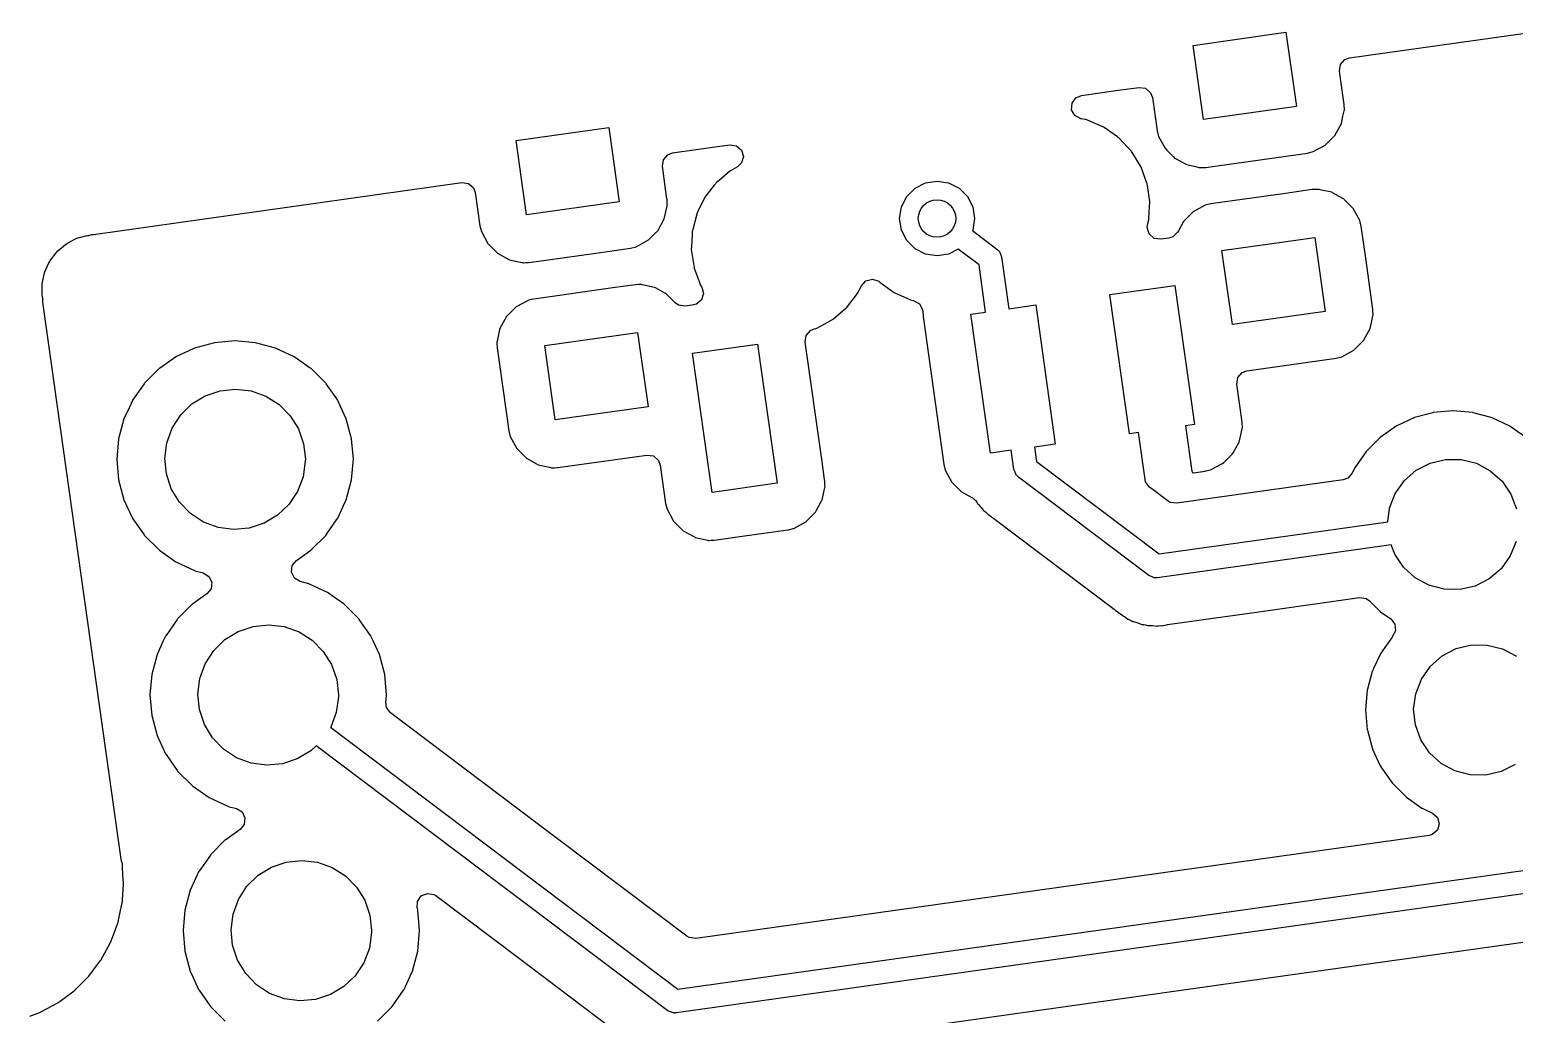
# Model space of a CAD drawing. Extents: x 3.26 to 8.16, y -5.38 to -2.28.
# Drawn here: x 3.824 to 4.448, y -2.939 to -2.525 of the extents above; entities that cross this region are included whole.
import ezdxf

# ---------------------------------------------------------------- set-up
doc = ezdxf.new("R2010")
doc.units = 0
doc.header["$MEASUREMENT"] = 0
doc.layers.add('BLACK', color=7, linetype='CONTINUOUS')

msp = doc.modelspace()

# ---------------------------------------------------------------- linework, layer by layer
at = {"layer": 'BLACK', "linetype": 'CONTINUOUS'}
for p, q in [((4.31263, -2.53191), (4.35162, -2.52643)), ((4.35162, -2.52643), (4.356, -2.55762)), ((4.37835, -2.53712), (4.46226, -2.52533)), ((4.31701, -2.5631), (4.31263, -2.53191)), ((4.37453, -2.53996), (4.37637, -2.53785)), ((4.37637, -2.53785), (4.37835, -2.53712)), ((4.37412, -2.54273), (4.37453, -2.53996)), ((4.37512, -2.54979), (4.37412, -2.54273)), ((4.26569, -2.55296), (4.28113, -2.55079)), ((4.28113, -2.55079), (4.28988, -2.54956)), ((4.28988, -2.54956), (4.29265, -2.54996)), ((4.29265, -2.54996), (4.29476, -2.5518)), ((4.29476, -2.5518), (4.29549, -2.55378)), ((4.37554, -2.55281), (4.37512, -2.54979)), ((4.26154, -2.55896), (4.26172, -2.55617)), ((4.26172, -2.55617), (4.26337, -2.55392)), ((4.26337, -2.55392), (4.26569, -2.55296)), ((4.29549, -2.55378), (4.29745, -2.56776)), ((4.356, -2.55762), (4.31701, -2.5631)), ((4.37609, -2.55671), (4.37554, -2.55281)), ((4.37617, -2.55917), (4.37609, -2.55671)), ((4.2629, -2.56141), (4.26154, -2.55896)), ((4.26536, -2.56272), (4.2629, -2.56141)), ((4.26575, -2.5628), (4.26536, -2.56272)), ((4.26799, -2.56327), (4.26575, -2.5628)), ((4.26822, -2.56337), (4.26799, -2.56327)), ((4.27172, -2.56489), (4.26822, -2.56337)), ((4.26822, -2.56337), (4.26822, -2.56337)), ((4.37492, -2.56477), (4.3756, -2.56171)), ((4.3756, -2.56171), (4.3761, -2.55947)), ((4.3761, -2.55947), (4.37617, -2.55917)), ((4.3761, -2.55947), (4.3761, -2.55947)), ((4.02803, -2.57191), (4.06701, -2.56643)), ((4.06701, -2.56643), (4.0714, -2.59762)), ((4.27503, -2.56632), (4.27172, -2.56489)), ((4.27523, -2.56646), (4.27503, -2.56632)), ((4.28088, -2.57042), (4.27523, -2.56646)), ((4.28131, -2.57071), (4.28088, -2.57042)), ((4.28148, -2.5709), (4.28131, -2.57071)), ((4.28489, -2.5745), (4.28148, -2.5709)), ((4.29745, -2.56776), (4.29806, -2.57015)), ((4.29806, -2.57015), (4.3008, -2.57518)), ((4.37014, -2.5718), (4.37215, -2.56979)), ((4.37215, -2.56979), (4.37492, -2.56477)), ((4.03241, -2.6031), (4.02803, -2.57191)), ((4.09176, -2.57785), (4.09374, -2.57712)), ((4.09374, -2.57712), (4.11367, -2.57432)), ((4.11367, -2.57432), (4.11798, -2.57372)), ((4.11798, -2.57372), (4.12074, -2.57412)), ((4.12074, -2.57412), (4.12285, -2.57596)), ((4.12285, -2.57596), (4.12363, -2.57864)), ((4.28657, -2.57629), (4.28489, -2.5745)), ((4.28671, -2.5765), (4.28657, -2.57629)), ((4.28754, -2.57784), (4.28671, -2.5765)), ((4.28671, -2.5765), (4.28671, -2.5765)), ((4.3008, -2.57518), (4.30156, -2.57595)), ((4.30156, -2.57595), (4.30431, -2.57871)), ((4.36066, -2.57718), (4.36305, -2.57657)), ((4.36305, -2.57657), (4.36809, -2.57383)), ((4.36809, -2.57383), (4.36834, -2.57358)), ((4.36834, -2.57358), (4.37014, -2.5718)), ((4.36834, -2.57358), (4.36834, -2.57358)), ((4.08952, -2.58272), (4.08993, -2.57996)), ((4.09131, -2.59544), (4.08952, -2.58272)), ((4.08993, -2.57996), (4.09176, -2.57785)), ((4.12107, -2.58297), (4.11813, -2.5846)), ((4.12283, -2.58132), (4.12107, -2.58297)), ((4.12363, -2.57864), (4.12283, -2.58132)), ((4.29061, -2.5828), (4.28754, -2.57784)), ((4.2907, -2.58304), (4.29061, -2.5828)), ((4.29317, -2.58976), (4.2907, -2.58304)), ((4.2907, -2.58304), (4.2907, -2.58304)), ((4.30431, -2.57871), (4.30484, -2.57925)), ((4.30484, -2.57925), (4.30515, -2.57942)), ((4.30515, -2.57942), (4.30515, -2.57942)), ((4.30515, -2.57942), (4.30861, -2.58132)), ((4.30861, -2.58132), (4.30986, -2.58202)), ((4.30986, -2.58202), (4.31304, -2.58272)), ((4.31304, -2.58272), (4.31516, -2.5832)), ((4.31516, -2.5832), (4.31516, -2.5832)), ((4.31516, -2.5832), (4.31546, -2.58326)), ((4.31546, -2.58326), (4.31577, -2.58325)), ((4.31577, -2.58325), (4.31665, -2.58323)), ((4.31577, -2.58325), (4.31577, -2.58325)), ((4.31665, -2.58323), (4.31792, -2.58319)), ((4.31792, -2.58319), (4.32169, -2.58266)), ((4.32169, -2.58266), (4.34977, -2.57871)), ((4.34977, -2.57871), (4.36066, -2.57718)), ((3.85035, -2.61133), (4.00528, -2.58955)), ((4.00528, -2.58955), (4.00805, -2.58996)), ((4.11348, -2.58852), (4.11209, -2.58971)), ((4.11772, -2.58488), (4.11348, -2.58852)), ((4.11791, -2.58472), (4.11772, -2.58488)), ((4.11772, -2.58488), (4.11772, -2.58488)), ((4.11813, -2.5846), (4.11791, -2.58472)), ((4.11813, -2.5846), (4.11813, -2.5846)), ((4.20011, -2.5897), (4.20497, -2.58893)), ((4.20497, -2.58893), (4.20984, -2.5897)), ((4.00805, -2.58996), (4.01015, -2.5918)), ((4.01015, -2.5918), (4.01088, -2.59378)), ((4.01088, -2.59378), (4.01285, -2.60776)), ((4.09148, -2.59671), (4.09131, -2.59544)), ((4.10739, -2.59577), (4.10728, -2.59599)), ((4.11133, -2.5907), (4.10739, -2.59577)), ((4.11194, -2.58991), (4.11133, -2.5907)), ((4.11209, -2.58971), (4.11194, -2.58991)), ((4.11194, -2.58991), (4.11194, -2.58991)), ((4.19, -2.59981), (4.19223, -2.59542)), ((4.19223, -2.59542), (4.19572, -2.59193)), ((4.19572, -2.59193), (4.20011, -2.5897)), ((4.20984, -2.5897), (4.21423, -2.59193)), ((4.21423, -2.59193), (4.21771, -2.59542)), ((4.21771, -2.59542), (4.21995, -2.59981)), ((4.29326, -2.59), (4.29317, -2.58976)), ((4.29317, -2.58976), (4.29317, -2.58976)), ((4.2933, -2.59024), (4.29326, -2.59)), ((4.29338, -2.59077), (4.2933, -2.59024)), ((4.2933, -2.59024), (4.2933, -2.59024)), ((4.29441, -2.59758), (4.29338, -2.59077)), ((4.35143, -2.5941), (4.32008, -2.59851)), ((4.36268, -2.59252), (4.35143, -2.5941)), ((4.36282, -2.5925), (4.36268, -2.59252)), ((4.36268, -2.59252), (4.36268, -2.59252)), ((4.36409, -2.59246), (4.36282, -2.5925)), ((4.36497, -2.59243), (4.36409, -2.59246)), ((4.36528, -2.59242), (4.36497, -2.59243)), ((4.36497, -2.59243), (4.36497, -2.59243)), ((4.36558, -2.59249), (4.36528, -2.59242)), ((4.36662, -2.59272), (4.36558, -2.59249)), ((4.36558, -2.59249), (4.36558, -2.59249)), ((4.37088, -2.59367), (4.36662, -2.59272)), ((4.37119, -2.59384), (4.37088, -2.59367)), ((4.37559, -2.59627), (4.37119, -2.59384)), ((4.37119, -2.59384), (4.37119, -2.59384)), ((4.0714, -2.59762), (4.03241, -2.6031)), ((4.09032, -2.60477), (4.09096, -2.60185)), ((4.09096, -2.60185), (4.09149, -2.59947)), ((4.09156, -2.59917), (4.09148, -2.59671)), ((4.09149, -2.59947), (4.09156, -2.59917)), ((4.09149, -2.59947), (4.09149, -2.59947)), ((4.10448, -2.60168), (4.10401, -2.60264)), ((4.10728, -2.59599), (4.10448, -2.60168)), ((4.10728, -2.59599), (4.10728, -2.59599)), ((4.18923, -2.60467), (4.19, -2.59981)), ((4.21995, -2.59981), (4.22072, -2.60467)), ((4.29401, -2.60523), (4.29419, -2.60166)), ((4.29419, -2.60166), (4.29439, -2.59783)), ((4.29439, -2.59783), (4.29441, -2.59758)), ((4.29439, -2.59783), (4.29439, -2.59783)), ((4.3124, -2.6021), (4.3106, -2.60389)), ((4.31265, -2.60185), (4.3124, -2.6021)), ((4.3124, -2.6021), (4.3124, -2.6021)), ((4.31769, -2.59911), (4.31265, -2.60185)), ((4.32008, -2.59851), (4.31769, -2.59911)), ((4.3759, -2.59644), (4.37559, -2.59627)), ((4.37615, -2.59669), (4.3759, -2.59644)), ((4.37678, -2.59732), (4.37615, -2.59669)), ((4.37615, -2.59669), (4.37615, -2.59669)), ((4.37994, -2.6005), (4.37678, -2.59732)), ((4.38268, -2.60554), (4.37994, -2.6005)), ((4.01285, -2.60776), (4.01345, -2.61015)), ((4.08755, -2.60979), (4.09032, -2.60477)), ((4.10394, -2.60289), (4.10215, -2.60979)), ((4.10401, -2.60264), (4.10394, -2.60289)), ((4.10394, -2.60289), (4.10394, -2.60289)), ((4.19, -2.60954), (4.18923, -2.60467)), ((4.22072, -2.60467), (4.21995, -2.60954)), ((4.29332, -2.60849), (4.29348, -2.60726)), ((4.29348, -2.60726), (4.29401, -2.60523)), ((4.30859, -2.6059), (4.30644, -2.60979)), ((4.3106, -2.60389), (4.30859, -2.6059)), ((4.38329, -2.60793), (4.38268, -2.60554)), ((4.38532, -2.62237), (4.38329, -2.60793)), ((3.84015, -2.61468), (3.84318, -2.61311)), ((3.84318, -2.61311), (3.84422, -2.61272)), ((3.84422, -2.61272), (3.84449, -2.61265)), ((3.84449, -2.61265), (3.84723, -2.61195)), ((3.84723, -2.61195), (3.84783, -2.61183)), ((3.84783, -2.61183), (3.84816, -2.61179)), ((3.84816, -2.61179), (3.84851, -2.61179)), ((3.84851, -2.61179), (3.84885, -2.6117)), ((3.84885, -2.6117), (3.84972, -2.61146)), ((3.84885, -2.6117), (3.84885, -2.6117)), ((3.84972, -2.61146), (3.85035, -2.61133)), ((4.01345, -2.61015), (4.01619, -2.61518)), ((4.07845, -2.61657), (4.08348, -2.61383)), ((4.08348, -2.61383), (4.08373, -2.61358)), ((4.08373, -2.61358), (4.08622, -2.61111)), ((4.08373, -2.61358), (4.08373, -2.61358)), ((4.08622, -2.61111), (4.08755, -2.60979)), ((4.10201, -2.61133), (4.10174, -2.61652)), ((4.10208, -2.61006), (4.10201, -2.61133)), ((4.10215, -2.60979), (4.10208, -2.61006)), ((4.19223, -2.61393), (4.19, -2.60954)), ((4.19572, -2.61742), (4.19223, -2.61393)), ((4.21995, -2.60954), (4.21986, -2.60973)), ((4.21986, -2.60973), (4.23017, -2.6175)), ((4.2941, -2.61118), (4.29332, -2.60849)), ((4.2962, -2.61301), (4.2941, -2.61118)), ((4.29897, -2.61342), (4.2962, -2.61301)), ((4.30244, -2.61293), (4.29897, -2.61342)), ((4.30411, -2.61238), (4.30244, -2.61293)), ((4.3061, -2.61041), (4.30411, -2.61238)), ((4.30644, -2.60979), (4.3061, -2.61041)), ((4.32474, -2.61807), (4.36373, -2.61259)), ((4.36373, -2.61259), (4.36811, -2.64378)), ((3.83239, -2.62215), (3.83472, -2.61906)), ((3.83472, -2.61906), (3.83549, -2.61825)), ((3.83549, -2.61825), (3.83862, -2.61561)), ((3.83862, -2.61561), (3.83954, -2.61499)), ((3.83954, -2.61499), (3.84015, -2.61468)), ((4.01619, -2.61518), (4.01758, -2.61657)), ((4.01758, -2.61657), (4.01852, -2.61752)), ((4.01852, -2.61752), (4.02024, -2.61925)), ((4.02024, -2.61925), (4.02055, -2.61942)), ((4.02055, -2.61942), (4.02055, -2.61942)), ((4.02055, -2.61942), (4.02492, -2.62183)), ((4.0365, -2.62274), (4.06151, -2.61922)), ((4.06151, -2.61922), (4.07606, -2.61718)), ((4.07606, -2.61718), (4.07845, -2.61657)), ((4.10174, -2.61652), (4.10167, -2.61772)), ((4.10167, -2.61772), (4.10282, -2.6253)), ((4.20011, -2.61965), (4.19572, -2.61742)), ((4.20497, -2.62042), (4.20011, -2.61965)), ((4.20984, -2.61965), (4.20497, -2.62042)), ((4.21392, -2.61758), (4.20984, -2.61965)), ((4.22262, -2.62413), (4.21392, -2.61758)), ((4.23017, -2.6175), (4.23079, -2.61812)), ((4.23079, -2.61812), (4.23094, -2.61822)), ((4.23094, -2.61822), (4.23098, -2.61832)), ((4.23098, -2.61832), (4.23116, -2.6185)), ((4.23116, -2.6185), (4.23158, -2.61964)), ((4.23158, -2.61964), (4.23208, -2.62074)), ((4.23208, -2.62074), (4.23515, -2.64259)), ((4.32912, -2.64926), (4.32474, -2.61807)), ((3.82968, -2.62808), (3.83002, -2.62702)), ((3.83002, -2.62702), (3.83169, -2.62329)), ((3.83169, -2.62329), (3.83226, -2.62233)), ((3.83226, -2.62233), (3.83239, -2.62215)), ((4.02492, -2.62183), (4.02526, -2.62202)), ((4.02526, -2.62202), (4.0285, -2.62274)), ((4.0285, -2.62274), (4.03055, -2.62319)), ((4.03055, -2.62319), (4.03055, -2.62319)), ((4.03055, -2.62319), (4.03086, -2.62326)), ((4.03086, -2.62326), (4.03117, -2.62325)), ((4.03117, -2.62325), (4.03205, -2.62322)), ((4.03117, -2.62325), (4.03117, -2.62325)), ((4.03205, -2.62322), (4.03332, -2.62318)), ((4.03332, -2.62318), (4.0365, -2.62274)), ((4.10282, -2.6253), (4.10291, -2.62553)), ((4.10291, -2.62553), (4.10291, -2.62554)), ((4.10291, -2.62554), (4.10538, -2.63226)), ((4.2254, -2.64396), (4.22262, -2.62413)), ((4.3882, -2.64287), (4.38532, -2.62237)), ((3.82878, -2.63321), (3.82888, -2.6321)), ((3.82884, -2.63523), (3.82878, -2.63321)), ((3.82888, -2.6321), (3.82968, -2.62808)), ((4.07808, -2.63252), (4.06868, -2.63384)), ((4.07821, -2.6325), (4.07808, -2.63252)), ((4.07808, -2.63252), (4.07808, -2.63252)), ((4.07948, -2.63246), (4.07821, -2.6325)), ((4.08036, -2.63243), (4.07948, -2.63246)), ((4.08067, -2.63242), (4.08036, -2.63243)), ((4.08036, -2.63243), (4.08036, -2.63243)), ((4.08098, -2.63249), (4.08067, -2.63242)), ((4.08169, -2.63265), (4.08098, -2.63249)), ((4.08098, -2.63249), (4.08098, -2.63249)), ((4.08627, -2.63367), (4.08169, -2.63265)), ((4.10538, -2.63226), (4.10538, -2.63226)), ((4.10538, -2.63226), (4.10547, -2.63249)), ((4.10547, -2.63249), (4.10604, -2.63341)), ((4.17187, -2.63567), (4.17322, -2.63293)), ((4.17322, -2.63293), (4.17511, -2.63088)), ((4.17511, -2.63088), (4.17781, -2.63017)), ((4.17781, -2.63017), (4.18047, -2.63103)), ((4.18047, -2.63103), (4.18082, -2.63131)), ((4.18082, -2.63131), (4.18091, -2.6314)), ((4.18091, -2.6314), (4.18403, -2.63367)), ((4.27765, -2.63661), (4.30494, -2.63278)), ((4.30494, -2.63278), (4.31316, -2.69126)), ((3.82886, -2.63593), (3.82884, -2.63523)), ((3.82887, -2.63655), (3.82886, -2.63593)), ((3.82905, -2.63773), (3.82887, -2.63655)), ((3.82915, -2.63808), (3.82905, -2.63773)), ((3.82913, -2.63893), (3.82915, -2.63808)), ((3.82913, -2.63902), (3.82913, -2.63893)), ((3.82918, -2.63978), (3.82913, -2.63902)), ((4.03308, -2.63911), (4.02805, -2.64185)), ((4.03345, -2.63902), (4.03308, -2.63911)), ((4.03441, -2.63877), (4.03345, -2.63902)), ((4.03547, -2.63851), (4.03441, -2.63877)), ((4.06868, -2.63384), (4.03547, -2.63851)), ((4.08658, -2.63384), (4.08627, -2.63367)), ((4.09055, -2.63603), (4.08658, -2.63384)), ((4.08658, -2.63384), (4.08658, -2.63384)), ((4.09129, -2.63643), (4.09055, -2.63603)), ((4.09154, -2.63669), (4.09129, -2.63643)), ((4.09491, -2.64007), (4.09154, -2.63669)), ((4.09154, -2.63669), (4.09154, -2.63669)), ((4.10599, -2.63884), (4.10385, -2.64064)), ((4.10682, -2.63617), (4.10599, -2.63884)), ((4.10604, -2.63341), (4.10608, -2.63348)), ((4.10608, -2.63348), (4.10682, -2.63617)), ((4.16727, -2.64171), (4.17116, -2.6367)), ((4.17116, -2.6367), (4.17173, -2.63597)), ((4.17173, -2.63597), (4.17187, -2.63567)), ((4.18403, -2.63367), (4.18617, -2.63523)), ((4.18617, -2.63523), (4.18699, -2.63582)), ((4.18699, -2.63582), (4.18723, -2.63593)), ((4.18723, -2.63593), (4.18723, -2.63593)), ((4.18723, -2.63593), (4.1925, -2.63827)), ((4.1925, -2.63827), (4.19386, -2.63888)), ((4.19386, -2.63888), (4.19495, -2.63911)), ((4.19495, -2.63911), (4.19509, -2.63914)), ((4.19509, -2.63914), (4.19755, -2.64047)), ((4.28587, -2.69509), (4.27765, -2.63661)), ((3.83899, -2.70959), (3.82918, -2.63978)), ((4.02643, -2.64346), (4.02398, -2.64589)), ((4.0278, -2.6421), (4.02643, -2.64346)), ((4.02805, -2.64185), (4.0278, -2.6421)), ((4.0278, -2.6421), (4.0278, -2.6421)), ((4.09636, -2.64108), (4.09491, -2.64007)), ((4.09912, -2.64149), (4.09636, -2.64108)), ((4.10184, -2.64111), (4.09912, -2.64149)), ((4.10255, -2.64101), (4.10184, -2.64111)), ((4.10385, -2.64064), (4.10255, -2.64101)), ((4.1614, -2.64685), (4.16684, -2.64219)), ((4.16684, -2.64219), (4.16703, -2.64202)), ((4.16703, -2.64202), (4.16727, -2.64171)), ((4.19755, -2.64047), (4.1989, -2.64292)), ((4.1989, -2.64292), (4.19902, -2.64384)), ((4.19902, -2.64384), (4.19908, -2.64574)), ((4.19908, -2.64574), (4.1991, -2.64588)), ((4.21917, -2.64483), (4.2254, -2.64396)), ((4.22739, -2.70331), (4.21917, -2.64483)), ((4.23515, -2.64259), (4.24646, -2.641)), ((4.24646, -2.641), (4.25468, -2.69948)), ((4.36811, -2.64378), (4.32912, -2.64926)), ((4.38759, -2.6484), (4.38821, -2.64563)), ((4.38828, -2.64533), (4.3882, -2.64287)), ((4.38821, -2.64563), (4.38828, -2.64533)), ((4.38821, -2.64563), (4.38821, -2.64563)), ((4.02112, -2.65136), (4.02004, -2.6562)), ((4.02122, -2.65092), (4.02112, -2.65136)), ((4.02398, -2.64589), (4.02122, -2.65092)), ((4.15001, -2.65385), (4.15184, -2.65174)), ((4.15184, -2.65174), (4.15303, -2.65119)), ((4.15303, -2.65119), (4.1545, -2.65073)), ((4.1545, -2.65073), (4.15912, -2.64817)), ((4.15912, -2.64817), (4.16099, -2.64713)), ((4.16099, -2.64713), (4.16121, -2.64701)), ((4.16099, -2.64713), (4.16099, -2.64713)), ((4.16121, -2.64701), (4.1614, -2.64685)), ((4.1614, -2.64685), (4.1614, -2.64685)), ((4.1991, -2.64588), (4.1991, -2.64588)), ((4.1991, -2.64588), (4.2015, -2.66293)), ((4.38426, -2.65595), (4.38703, -2.65093)), ((4.38703, -2.65093), (4.38759, -2.6484)), ((3.9013, -2.65689), (3.89293, -2.65914)), ((3.90994, -2.65614), (3.9013, -2.65689)), ((3.91857, -2.65689), (3.90994, -2.65614)), ((3.92695, -2.65914), (3.91857, -2.65689)), ((4.02004, -2.6562), (4.01997, -2.65652)), ((4.01997, -2.65652), (4.01998, -2.65683)), ((4.01998, -2.65683), (4.01998, -2.65683)), ((4.01998, -2.65683), (4.02, -2.65738)), ((4.02, -2.65738), (4.02005, -2.65898)), ((4.04013, -2.65807), (4.07912, -2.65259)), ((4.04452, -2.68926), (4.04013, -2.65807)), ((4.07912, -2.65259), (4.08351, -2.68378)), ((4.10221, -2.66127), (4.1295, -2.65743)), ((4.1295, -2.65743), (4.13772, -2.71592)), ((4.1496, -2.65662), (4.15001, -2.65385)), ((4.15652, -2.70587), (4.1496, -2.65662)), ((4.38045, -2.65975), (4.38239, -2.65781)), ((4.38239, -2.65781), (4.38426, -2.65595)), ((3.88489, -2.66293), (3.87815, -2.66765)), ((3.88507, -2.6628), (3.88489, -2.66293)), ((3.88489, -2.66293), (3.88489, -2.66293)), ((3.88527, -2.66271), (3.88507, -2.6628)), ((3.89022, -2.6604), (3.88527, -2.66271)), ((3.88527, -2.66271), (3.88527, -2.66271)), ((3.89293, -2.65914), (3.89022, -2.6604)), ((3.93481, -2.6628), (3.92695, -2.65914)), ((3.93853, -2.66541), (3.93481, -2.6628)), ((4.02005, -2.65898), (4.02496, -2.69392)), ((4.11043, -2.71975), (4.10221, -2.66127)), ((4.2015, -2.66293), (4.20783, -2.70798)), ((4.33518, -2.66862), (4.37277, -2.66334)), ((4.37277, -2.66334), (4.37516, -2.66274)), ((4.37516, -2.66274), (4.3802, -2.66)), ((4.3802, -2.66), (4.38045, -2.65975)), ((4.38045, -2.65975), (4.38045, -2.65975)), ((3.87797, -2.66777), (3.87184, -2.6739)), ((3.87815, -2.66765), (3.87797, -2.66777)), ((3.87815, -2.66765), (3.87815, -2.66765)), ((3.94153, -2.66751), (3.93853, -2.66541)), ((3.94191, -2.66777), (3.94153, -2.66751)), ((3.94804, -2.6739), (3.94191, -2.66777)), ((4.33137, -2.67146), (4.33321, -2.66935)), ((4.33321, -2.66935), (4.33518, -2.66862)), ((3.87171, -2.67408), (3.86751, -2.68008)), ((3.87184, -2.6739), (3.87171, -2.67408)), ((3.87171, -2.67408), (3.87171, -2.67408)), ((3.9036, -2.67704), (3.91014, -2.67635)), ((3.91014, -2.67635), (3.91668, -2.67713)), ((3.94816, -2.67408), (3.94804, -2.6739)), ((3.95237, -2.68008), (3.94816, -2.67408)), ((3.94816, -2.67408), (3.94816, -2.67408)), ((4.33096, -2.67423), (4.33137, -2.67146)), ((4.33321, -2.69022), (4.33096, -2.67423)), ((3.86677, -2.6812), (3.86563, -2.68365)), ((3.86686, -2.68101), (3.86677, -2.6812)), ((3.86677, -2.6812), (3.86677, -2.6812)), ((3.86751, -2.68008), (3.86686, -2.68101)), ((3.88706, -2.68721), (3.89176, -2.68261)), ((3.89176, -2.68261), (3.89737, -2.67916)), ((3.89737, -2.67916), (3.9036, -2.67704)), ((3.91668, -2.67713), (3.92288, -2.67933)), ((3.92288, -2.67933), (3.92844, -2.68286)), ((3.92844, -2.68286), (3.93308, -2.68753)), ((3.95301, -2.68101), (3.95237, -2.68008)), ((3.9531, -2.6812), (3.95301, -2.68101)), ((3.95425, -2.68365), (3.9531, -2.6812)), ((3.9531, -2.6812), (3.9531, -2.6812)), ((3.8632, -2.68886), (3.86096, -2.69724)), ((3.86563, -2.68365), (3.8632, -2.68886)), ((3.88349, -2.69274), (3.88706, -2.68721)), ((3.93308, -2.68753), (3.93657, -2.69312)), ((3.95667, -2.68886), (3.95425, -2.68365)), ((3.95892, -2.69724), (3.95667, -2.68886)), ((4.08351, -2.68378), (4.04452, -2.68926)), ((4.40532, -2.68849), (4.39817, -2.69182)), ((4.40551, -2.6884), (4.40532, -2.68849)), ((4.40532, -2.68849), (4.40532, -2.68849)), ((4.40572, -2.68835), (4.40551, -2.6884)), ((4.41333, -2.68631), (4.40572, -2.68835)), ((4.40572, -2.68835), (4.40572, -2.68835)), ((4.41354, -2.68625), (4.41333, -2.68631)), ((4.41333, -2.68631), (4.41333, -2.68631)), ((4.42183, -2.68552), (4.41354, -2.68625)), ((4.43011, -2.68625), (4.42183, -2.68552)), ((4.43032, -2.68631), (4.43011, -2.68625)), ((4.43793, -2.68835), (4.43032, -2.68631)), ((4.43032, -2.68631), (4.43032, -2.68631)), ((4.43814, -2.6884), (4.43793, -2.68835)), ((4.43793, -2.68835), (4.43793, -2.68835)), ((4.43834, -2.68849), (4.43814, -2.6884)), ((4.44548, -2.69182), (4.43834, -2.68849)), ((4.43834, -2.68849), (4.43834, -2.68849)), ((3.88124, -2.69893), (3.88349, -2.69274)), ((3.93657, -2.69312), (3.93873, -2.69933)), ((4.02496, -2.69392), (4.02556, -2.69631)), ((4.28961, -2.69457), (4.28587, -2.69509)), ((4.29238, -2.71428), (4.28961, -2.69457)), ((4.31316, -2.69126), (4.30942, -2.69178)), ((4.30942, -2.69178), (4.3121, -2.71088)), ((4.33214, -2.69806), (4.33324, -2.69311)), ((4.33323, -2.69048), (4.33321, -2.69022)), ((4.3333, -2.6925), (4.33323, -2.69048)), ((4.33324, -2.69311), (4.3333, -2.6925)), ((4.39798, -2.69192), (4.39116, -2.69668)), ((4.39817, -2.69182), (4.39798, -2.69192)), ((4.39817, -2.69182), (4.39817, -2.69182)), ((4.44568, -2.69192), (4.44548, -2.69182)), ((4.44548, -2.69182), (4.44548, -2.69182)), ((4.44585, -2.69204), (4.44568, -2.69192)), ((4.45231, -2.69656), (4.44585, -2.69204)), ((4.44585, -2.69204), (4.44585, -2.69204)), ((3.86096, -2.69724), (3.8602, -2.70587)), ((3.88041, -2.70546), (3.88124, -2.69893)), ((3.93873, -2.69933), (3.93947, -2.70587)), ((3.95967, -2.70587), (3.95892, -2.69724)), ((4.02556, -2.69631), (4.0283, -2.70134)), ((4.0283, -2.70134), (4.03235, -2.70541)), ((4.25468, -2.69948), (4.24591, -2.70071)), ((4.24591, -2.70071), (4.24676, -2.70679)), ((4.32947, -2.70311), (4.33189, -2.69871)), ((4.33189, -2.69871), (4.33214, -2.69806)), ((4.39116, -2.69668), (4.38528, -2.70256)), ((3.8602, -2.70587), (3.86096, -2.71451)), ((3.88106, -2.71201), (3.88041, -2.70546)), ((3.93945, -2.7067), (3.93854, -2.71322)), ((3.93947, -2.70587), (3.93945, -2.7067)), ((3.95892, -2.71451), (3.95967, -2.70587)), ((4.03235, -2.70541), (4.03266, -2.70558)), ((4.03266, -2.70558), (4.03266, -2.70558)), ((4.03266, -2.70558), (4.03637, -2.70763)), ((4.03637, -2.70763), (4.03737, -2.70818)), ((4.03737, -2.70818), (4.04063, -2.7089)), ((4.04556, -2.70933), (4.083, -2.70407)), ((4.083, -2.70407), (4.08576, -2.70447)), ((4.08576, -2.70447), (4.08787, -2.70631)), ((4.08787, -2.70631), (4.0886, -2.70829)), ((4.1577, -2.71428), (4.15652, -2.70587)), ((4.20783, -2.70798), (4.20843, -2.71036)), ((4.23616, -2.70208), (4.22739, -2.70331)), ((4.2373, -2.71018), (4.23616, -2.70208)), ((4.24676, -2.70679), (4.29829, -2.74562)), ((4.32048, -2.71005), (4.32492, -2.70763)), ((4.32492, -2.70763), (4.32549, -2.70721)), ((4.32549, -2.70721), (4.32905, -2.70367)), ((4.32905, -2.70367), (4.32947, -2.70311)), ((4.38528, -2.70256), (4.38052, -2.70938)), ((4.40637, -2.71048), (4.41224, -2.70745)), ((4.41224, -2.70745), (4.41867, -2.70591)), ((4.41867, -2.70591), (4.42527, -2.70594)), ((4.42527, -2.70594), (4.43168, -2.70755)), ((4.43168, -2.70755), (4.43752, -2.71064)), ((3.86208, -2.8739), (3.83899, -2.70959)), ((3.88313, -2.71826), (3.88106, -2.71201)), ((3.93854, -2.71322), (3.9362, -2.71937)), ((4.04063, -2.7089), (4.04266, -2.70935)), ((4.04266, -2.70935), (4.04266, -2.70935)), ((4.04266, -2.70935), (4.04297, -2.70942)), ((4.04297, -2.70942), (4.04328, -2.70941)), ((4.04328, -2.70941), (4.04416, -2.70939)), ((4.04328, -2.70941), (4.04328, -2.70941)), ((4.04416, -2.70939), (4.04543, -2.70935)), ((4.04543, -2.70935), (4.04556, -2.70933)), ((4.0886, -2.70829), (4.09087, -2.72441)), ((4.15781, -2.71501), (4.1577, -2.71428)), ((4.20843, -2.71036), (4.21117, -2.7154)), ((4.2378, -2.71128), (4.2373, -2.71018)), ((4.23822, -2.71242), (4.2378, -2.71128)), ((4.23839, -2.7126), (4.23822, -2.71242)), ((4.23844, -2.7127), (4.23839, -2.7126)), ((4.23859, -2.7128), (4.23844, -2.7127)), ((4.23921, -2.71342), (4.23859, -2.7128)), ((4.29399, -2.75471), (4.23921, -2.71342)), ((4.29264, -2.71531), (4.29238, -2.71428)), ((4.3121, -2.71088), (4.31236, -2.71145)), ((4.31236, -2.71145), (4.31242, -2.71149)), ((4.31242, -2.71149), (4.31273, -2.71152)), ((4.31273, -2.71152), (4.31769, -2.71082)), ((4.31769, -2.71082), (4.31795, -2.71077)), ((4.31795, -2.71077), (4.3199, -2.71027)), ((4.3199, -2.71027), (4.32048, -2.71005)), ((4.37758, -2.71382), (4.37562, -2.71453)), ((4.37942, -2.71172), (4.37758, -2.71382)), ((4.38042, -2.70957), (4.37942, -2.71172)), ((4.38052, -2.70938), (4.38042, -2.70957)), ((4.38042, -2.70957), (4.38042, -2.70957)), ((4.40139, -2.71483), (4.40637, -2.71048)), ((4.43752, -2.71064), (4.44245, -2.71504)), ((3.86096, -2.71451), (3.8632, -2.72288)), ((3.88654, -2.72389), (3.88313, -2.71826)), ((3.9362, -2.71937), (3.93256, -2.72485)), ((3.95667, -2.72288), (3.95892, -2.71451)), ((4.13772, -2.71592), (4.11043, -2.71975)), ((4.15664, -2.72306), (4.1574, -2.71964)), ((4.1574, -2.71964), (4.15782, -2.71777)), ((4.15782, -2.7154), (4.15781, -2.71501)), ((4.15786, -2.71657), (4.15782, -2.7154)), ((4.15782, -2.71777), (4.15788, -2.71747)), ((4.15782, -2.71777), (4.15782, -2.71777)), ((4.15788, -2.71747), (4.15786, -2.71657)), ((4.21117, -2.7154), (4.21522, -2.71947)), ((4.21522, -2.71947), (4.21553, -2.71964)), ((4.21553, -2.71964), (4.21553, -2.71964)), ((4.21553, -2.71964), (4.21675, -2.72031)), ((4.21675, -2.72031), (4.21961, -2.72189)), ((4.29431, -2.71755), (4.29264, -2.71531)), ((4.29644, -2.71916), (4.29431, -2.71755)), ((4.30207, -2.7234), (4.29644, -2.71916)), ((4.37562, -2.71453), (4.30575, -2.72435)), ((4.39519, -2.72639), (4.39759, -2.72023)), ((4.39759, -2.72023), (4.40139, -2.71483)), ((4.44245, -2.71504), (4.4462, -2.72049)), ((4.4462, -2.72049), (4.44853, -2.72667)), ((3.8632, -2.72288), (3.86432, -2.72528)), ((3.86432, -2.72528), (3.86677, -2.73055)), ((3.89112, -2.72863), (3.88654, -2.72389)), ((3.93256, -2.72485), (3.92779, -2.72939)), ((3.9531, -2.73055), (3.95556, -2.72528)), ((3.95556, -2.72528), (3.95667, -2.72288)), ((4.09087, -2.72441), (4.09147, -2.7268)), ((4.09147, -2.7268), (4.09421, -2.73184)), ((4.15432, -2.72727), (4.15647, -2.72337)), ((4.15647, -2.72337), (4.15664, -2.72306)), ((4.15647, -2.72337), (4.15647, -2.72337)), ((4.21961, -2.72189), (4.21971, -2.72194)), ((4.21971, -2.72194), (4.22119, -2.72319)), ((4.22119, -2.72319), (4.22121, -2.72322)), ((4.22121, -2.72322), (4.22165, -2.72386)), ((4.22165, -2.72386), (4.22204, -2.72455)), ((4.22204, -2.72455), (4.22226, -2.72478)), ((4.22226, -2.72478), (4.22226, -2.72478)), ((4.22226, -2.72478), (4.22325, -2.7258)), ((4.22325, -2.7258), (4.22356, -2.72616)), ((4.22356, -2.72616), (4.22438, -2.72718)), ((4.30298, -2.72395), (4.30207, -2.7234)), ((4.30575, -2.72435), (4.30298, -2.72395)), ((4.39444, -2.73211), (4.39519, -2.72639)), ((3.86677, -2.73055), (3.86677, -2.73055)), ((3.86677, -2.73055), (3.86686, -2.73074)), ((3.86686, -2.73074), (3.86699, -2.73092)), ((3.86699, -2.73092), (3.86699, -2.73092)), ((3.86699, -2.73092), (3.87142, -2.73724)), ((3.89662, -2.73223), (3.89112, -2.72863)), ((3.90279, -2.73452), (3.89662, -2.73223)), ((3.92214, -2.73276), (3.91588, -2.7348)), ((3.92779, -2.72939), (3.92214, -2.73276)), ((3.94846, -2.73724), (3.95289, -2.73092)), ((3.95289, -2.73092), (3.95301, -2.73074)), ((3.95289, -2.73092), (3.95289, -2.73092)), ((3.95301, -2.73074), (3.9531, -2.73055)), ((3.9531, -2.73055), (3.9531, -2.73055)), ((4.09421, -2.73184), (4.09826, -2.7359)), ((4.14477, -2.73487), (4.14981, -2.73213)), ((4.14981, -2.73213), (4.15387, -2.72809)), ((4.15387, -2.72809), (4.15432, -2.72727)), ((4.22438, -2.72718), (4.22465, -2.72752)), ((4.22465, -2.72752), (4.22528, -2.728)), ((4.22528, -2.728), (4.22587, -2.72851)), ((4.22587, -2.72851), (4.22642, -2.72909)), ((4.22642, -2.72909), (4.22669, -2.72925)), ((4.22669, -2.72925), (4.22669, -2.72925)), ((4.22669, -2.72925), (4.2279, -2.73)), ((4.2279, -2.73), (4.22829, -2.73026)), ((4.22829, -2.73026), (4.27947, -2.76883)), ((4.29829, -2.74562), (4.39444, -2.73211)), ((3.87142, -2.73724), (3.87184, -2.73784)), ((3.87184, -2.73784), (3.87797, -2.74397)), ((3.90932, -2.7354), (3.90279, -2.73452)), ((3.91588, -2.7348), (3.90932, -2.7354)), ((3.94191, -2.74397), (3.94804, -2.73784)), ((3.94804, -2.73784), (3.94846, -2.73724)), ((4.09826, -2.7359), (4.09856, -2.73607)), ((4.09856, -2.73607), (4.09856, -2.73607)), ((4.09856, -2.73607), (4.10297, -2.7385)), ((4.10297, -2.7385), (4.10328, -2.73867)), ((4.10328, -2.73867), (4.10601, -2.73928)), ((4.10601, -2.73928), (4.10857, -2.73985)), ((4.11134, -2.73984), (4.12306, -2.73819)), ((4.12306, -2.73819), (4.14225, -2.73549)), ((4.14225, -2.73549), (4.14238, -2.73548)), ((4.14225, -2.73549), (4.14225, -2.73549)), ((4.14238, -2.73548), (4.14251, -2.73544)), ((4.14251, -2.73544), (4.14447, -2.73495)), ((4.14447, -2.73495), (4.14477, -2.73487)), ((4.14447, -2.73495), (4.14447, -2.73495)), ((3.87797, -2.74397), (3.87815, -2.7441)), ((3.87815, -2.7441), (3.87815, -2.7441)), ((3.87815, -2.7441), (3.8797, -2.74518)), ((3.8797, -2.74518), (3.88507, -2.74895)), ((3.93568, -2.74834), (3.94173, -2.7441)), ((3.94173, -2.7441), (3.94191, -2.74397)), ((3.94173, -2.7441), (3.94173, -2.7441)), ((4.10857, -2.73985), (4.10857, -2.73985)), ((4.10857, -2.73985), (4.10888, -2.73992)), ((4.10888, -2.73992), (4.10919, -2.73991)), ((4.10919, -2.73991), (4.11007, -2.73988)), ((4.10919, -2.73991), (4.10919, -2.73991)), ((4.11007, -2.73988), (4.11134, -2.73984)), ((4.39591, -2.74184), (4.29764, -2.75565)), ((4.39732, -2.74571), (4.39591, -2.74184)), ((4.44839, -2.74034), (4.44592, -2.74647)), ((3.88507, -2.74895), (3.89293, -2.75261)), ((3.93363, -2.75322), (3.93396, -2.75045)), ((3.93396, -2.75045), (3.93568, -2.74834)), ((4.40101, -2.7512), (4.39732, -2.74571)), ((4.4059, -2.75564), (4.40101, -2.7512)), ((4.44207, -2.75184), (4.43704, -2.75613)), ((4.44592, -2.74647), (4.44207, -2.75184)), ((3.89293, -2.75261), (3.89314, -2.75267)), ((3.89314, -2.75267), (3.89314, -2.75267)), ((3.89314, -2.75267), (3.89655, -2.75358)), ((3.89655, -2.75358), (3.89894, -2.75504)), ((3.89894, -2.75504), (3.90016, -2.75755)), ((3.90016, -2.75755), (3.89983, -2.76033)), ((3.93485, -2.75574), (3.93363, -2.75322)), ((3.93724, -2.75719), (3.93485, -2.75574)), ((3.94087, -2.75816), (3.93724, -2.75719)), ((4.29513, -2.75513), (4.29399, -2.75471)), ((4.29623, -2.75564), (4.29513, -2.75513)), ((4.29648, -2.75564), (4.29623, -2.75564)), ((4.29659, -2.75568), (4.29648, -2.75564)), ((4.29676, -2.75565), (4.29659, -2.75568)), ((4.29764, -2.75565), (4.29676, -2.75565)), ((4.4117, -2.7588), (4.4059, -2.75564)), ((4.43704, -2.75613), (4.43114, -2.7591)), ((3.89812, -2.76244), (3.89206, -2.76668)), ((3.89983, -2.76033), (3.89812, -2.76244)), ((3.94872, -2.76183), (3.94087, -2.75816)), ((3.95176, -2.76396), (3.94872, -2.76183)), ((3.95563, -2.76666), (3.95176, -2.76396)), ((4.34016, -2.76989), (4.38254, -2.76393)), ((4.38254, -2.76393), (4.3853, -2.76434)), ((4.3853, -2.76434), (4.38674, -2.76534)), ((4.41809, -2.76047), (4.4117, -2.7588)), ((4.4247, -2.76058), (4.41809, -2.76047)), ((4.43114, -2.7591), (4.4247, -2.76058)), ((3.89189, -2.7668), (3.88575, -2.77293)), ((3.89206, -2.76668), (3.89189, -2.7668)), ((3.89206, -2.76668), (3.89206, -2.76668)), ((3.95583, -2.7668), (3.95563, -2.76666)), ((3.96196, -2.77293), (3.95583, -2.7668)), ((4.27947, -2.76883), (4.27981, -2.76911)), ((4.27981, -2.76911), (4.28, -2.76934)), ((4.28, -2.76934), (4.28026, -2.76952)), ((4.28026, -2.76952), (4.28026, -2.76952)), ((4.28026, -2.76952), (4.28219, -2.77089)), ((4.30182, -2.77528), (4.34016, -2.76989)), ((4.38674, -2.76534), (4.39116, -2.76977)), ((4.39116, -2.76977), (4.39134, -2.76989)), ((4.39134, -2.76989), (4.39134, -2.76989)), ((4.39134, -2.76989), (4.39564, -2.7729)), ((3.88563, -2.77311), (3.88091, -2.77985)), ((3.88575, -2.77293), (3.88563, -2.77311)), ((3.88563, -2.77311), (3.88563, -2.77311)), ((3.91128, -2.77818), (3.91751, -2.77606)), ((3.91751, -2.77606), (3.92406, -2.77537)), ((3.92406, -2.77537), (3.9306, -2.77615)), ((3.9306, -2.77615), (3.9368, -2.77836)), ((3.96208, -2.77311), (3.96196, -2.77293)), ((3.9668, -2.77985), (3.96208, -2.77311)), ((3.96208, -2.77311), (3.96208, -2.77311)), ((4.28219, -2.77089), (4.28232, -2.77098)), ((4.28232, -2.77098), (4.2832, -2.77164)), ((4.2832, -2.77164), (4.28334, -2.77172)), ((4.28334, -2.77172), (4.28373, -2.77197)), ((4.28373, -2.77197), (4.28515, -2.77297)), ((4.28515, -2.77297), (4.28544, -2.77308)), ((4.28544, -2.77308), (4.28544, -2.77308)), ((4.28544, -2.77308), (4.2859, -2.77326)), ((4.2859, -2.77326), (4.2866, -2.77359)), ((4.2866, -2.77359), (4.28729, -2.77398)), ((4.28729, -2.77398), (4.28759, -2.77407)), ((4.28759, -2.77407), (4.28759, -2.77407)), ((4.28759, -2.77407), (4.28897, -2.77445)), ((4.28897, -2.77445), (4.28942, -2.77459)), ((4.28942, -2.77459), (4.29104, -2.77521)), ((4.29104, -2.77521), (4.29184, -2.7753)), ((4.29184, -2.7753), (4.2926, -2.77545)), ((4.2926, -2.77545), (4.29337, -2.77566)), ((4.29337, -2.77566), (4.29511, -2.77569)), ((4.29511, -2.77569), (4.29558, -2.77572)), ((4.29558, -2.77572), (4.29731, -2.77591)), ((4.29731, -2.77591), (4.29761, -2.77587)), ((4.29761, -2.77587), (4.2981, -2.7758)), ((4.29761, -2.77587), (4.29761, -2.77587)), ((4.2981, -2.7758), (4.29887, -2.77575)), ((4.29887, -2.77575), (4.29967, -2.77577)), ((4.29967, -2.77577), (4.29997, -2.7757)), ((4.29997, -2.7757), (4.30136, -2.77536)), ((4.29997, -2.7757), (4.29997, -2.7757)), ((4.30136, -2.77536), (4.30182, -2.77528)), ((4.39564, -2.7729), (4.39739, -2.77509)), ((4.39739, -2.77509), (4.39768, -2.77787)), ((3.87977, -2.7822), (3.87712, -2.78789)), ((3.88069, -2.78023), (3.87977, -2.7822)), ((3.88078, -2.78003), (3.88069, -2.78023)), ((3.88069, -2.78023), (3.88069, -2.78023)), ((3.88091, -2.77985), (3.88078, -2.78003)), ((3.90097, -2.78624), (3.90568, -2.78163)), ((3.90568, -2.78163), (3.91128, -2.77818)), ((3.9368, -2.77836), (3.94236, -2.78189)), ((3.94236, -2.78189), (3.947, -2.78656)), ((3.96693, -2.78003), (3.9668, -2.77985)), ((3.96702, -2.78023), (3.96693, -2.78003)), ((3.96794, -2.7822), (3.96702, -2.78023)), ((3.96702, -2.78023), (3.96702, -2.78023)), ((3.97059, -2.78789), (3.96794, -2.7822)), ((4.39624, -2.78054), (4.39147, -2.78735)), ((4.3964, -2.78038), (4.39624, -2.78054)), ((4.39654, -2.78022), (4.3964, -2.78038)), ((4.39768, -2.77787), (4.39647, -2.78016)), ((4.39647, -2.78016), (4.39654, -2.78022)), ((3.87712, -2.78789), (3.87487, -2.79626)), ((3.89741, -2.79177), (3.90097, -2.78624)), ((3.947, -2.78656), (3.95048, -2.79214)), ((3.97284, -2.79626), (3.97059, -2.78789)), ((4.39138, -2.78755), (4.38847, -2.7938)), ((4.39147, -2.78735), (4.39138, -2.78755)), ((4.39138, -2.78755), (4.39138, -2.78755)), ((4.41235, -2.7928), (4.41733, -2.78846)), ((4.41733, -2.78846), (4.4232, -2.78542)), ((4.4232, -2.78542), (4.42962, -2.78388)), ((4.42962, -2.78388), (4.43623, -2.78392)), ((4.43623, -2.78392), (4.44264, -2.78553)), ((4.44264, -2.78553), (4.44848, -2.78862)), ((3.89516, -2.79796), (3.89741, -2.79177)), ((3.95048, -2.79214), (3.95265, -2.79836)), ((4.3879, -2.79509), (4.38592, -2.80251)), ((4.38796, -2.79489), (4.3879, -2.79509)), ((4.3879, -2.79509), (4.3879, -2.79509)), ((4.38847, -2.7938), (4.38796, -2.79489)), ((4.40855, -2.7982), (4.41235, -2.7928)), ((3.87487, -2.79626), (3.87412, -2.8049)), ((3.89433, -2.80449), (3.89516, -2.79796)), ((3.95265, -2.79836), (3.95338, -2.8049)), ((3.97359, -2.8049), (3.97284, -2.79626)), ((4.40615, -2.80436), (4.40855, -2.7982)), ((3.87412, -2.8049), (3.87487, -2.81354)), ((3.89497, -2.81104), (3.89433, -2.80449)), ((3.95337, -2.80573), (3.95246, -2.81224)), ((3.95338, -2.8049), (3.95337, -2.80573)), ((3.97332, -2.80802), (3.97357, -2.80512)), ((3.97361, -2.81018), (3.97332, -2.80802)), ((3.97357, -2.80512), (3.97359, -2.8049)), ((4.38581, -2.80292), (4.38508, -2.8112)), ((4.38592, -2.80251), (4.38581, -2.80292)), ((4.40529, -2.81091), (4.40615, -2.80436)), ((3.87487, -2.81354), (3.87712, -2.82191)), ((3.89705, -2.81729), (3.89497, -2.81104)), ((3.95246, -2.81224), (3.95012, -2.8184)), ((3.97527, -2.81242), (3.97361, -2.81018)), ((4.04487, -2.86486), (3.97527, -2.81242)), ((4.38508, -2.8112), (4.38581, -2.81948)), ((4.40601, -2.81748), (4.40529, -2.81091)), ((3.90046, -2.82292), (3.89705, -2.81729)), ((3.95012, -2.8184), (3.95006, -2.81849)), ((3.95006, -2.81849), (4.09606, -2.9285)), ((4.38581, -2.81948), (4.38586, -2.81969)), ((4.38586, -2.81969), (4.38586, -2.81969)), ((4.38586, -2.81969), (4.38754, -2.82593)), ((4.40828, -2.82368), (4.40601, -2.81748)), ((3.87712, -2.82191), (3.87756, -2.82286)), ((3.87756, -2.82286), (3.88069, -2.82957)), ((3.90503, -2.82765), (3.90046, -2.82292)), ((3.944, -2.82624), (3.94171, -2.82842)), ((4.09176, -2.93759), (3.944, -2.82624)), ((4.38754, -2.82593), (4.38796, -2.82751)), ((4.41197, -2.82917), (4.40828, -2.82368)), ((3.88069, -2.82957), (3.88069, -2.82957)), ((3.88069, -2.82957), (3.88078, -2.82977)), ((3.88078, -2.82977), (3.88091, -2.82995)), ((3.88091, -2.82995), (3.88091, -2.82995)), ((3.88091, -2.82995), (3.88555, -2.83658)), ((3.91054, -2.83126), (3.90503, -2.82765)), ((3.91671, -2.83355), (3.91054, -2.83126)), ((3.93605, -2.83179), (3.92979, -2.83383)), ((3.94171, -2.82842), (3.93605, -2.83179)), ((4.38796, -2.82751), (4.38805, -2.82771)), ((4.38805, -2.82771), (4.38805, -2.82771)), ((4.38805, -2.82771), (4.39127, -2.83461)), ((4.41685, -2.83362), (4.41197, -2.82917)), ((3.88555, -2.83658), (3.88575, -2.83687)), ((3.88575, -2.83687), (3.89189, -2.843)), ((3.92324, -2.83442), (3.91671, -2.83355)), ((3.92979, -2.83383), (3.92324, -2.83442)), ((4.09606, -2.9285), (4.75851, -2.8354)), ((4.39127, -2.83461), (4.39147, -2.83505)), ((4.39147, -2.83505), (4.39624, -2.84186)), ((4.42266, -2.83677), (4.41685, -2.83362)), ((4.42905, -2.83845), (4.42266, -2.83677)), ((4.43566, -2.83855), (4.42905, -2.83845)), ((4.4421, -2.83707), (4.43566, -2.83855)), ((4.448, -2.83411), (4.4421, -2.83707)), ((3.89189, -2.843), (3.89206, -2.84313)), ((3.89206, -2.84313), (3.89206, -2.84313)), ((3.89206, -2.84313), (3.8924, -2.84336)), ((3.8924, -2.84336), (3.89899, -2.84797)), ((4.75988, -2.84515), (4.09541, -2.93853)), ((4.39624, -2.84186), (4.40212, -2.84774)), ((3.89899, -2.84797), (3.90684, -2.85164)), ((3.90684, -2.85164), (3.90705, -2.85169)), ((3.90705, -2.85169), (3.90705, -2.85169)), ((3.90705, -2.85169), (3.91047, -2.85261)), ((4.40212, -2.84774), (4.4023, -2.84787)), ((4.4023, -2.84787), (4.4023, -2.84787)), ((4.4023, -2.84787), (4.40876, -2.85239)), ((3.91047, -2.85261), (3.91286, -2.85406)), ((3.91286, -2.85406), (3.91408, -2.85658)), ((3.91408, -2.85658), (3.91375, -2.85935)), ((4.40876, -2.85239), (4.40893, -2.85251)), ((4.40893, -2.85251), (4.40913, -2.8526)), ((4.40913, -2.8526), (4.40913, -2.8526)), ((4.40913, -2.8526), (4.41321, -2.8545)), ((4.41321, -2.8545), (4.4153, -2.85635)), ((4.4153, -2.85635), (4.41607, -2.85904)), ((3.91203, -2.86146), (3.90598, -2.8657)), ((3.91375, -2.85935), (3.91203, -2.86146)), ((4.4118, -2.86391), (4.39077, -2.86687)), ((4.41313, -2.86353), (4.4118, -2.86391)), ((4.41526, -2.86171), (4.41313, -2.86353)), ((4.41607, -2.85904), (4.41526, -2.86171)), ((3.9058, -2.86583), (3.89967, -2.87196)), ((3.90598, -2.8657), (3.9058, -2.86583)), ((3.90598, -2.8657), (3.90598, -2.8657)), ((4.09984, -2.90629), (4.04487, -2.86486)), ((4.39077, -2.86687), (4.10352, -2.90724)), ((3.86223, -2.87459), (3.86208, -2.8739)), ((3.86248, -2.87546), (3.86223, -2.87459)), ((3.86254, -2.87565), (3.86248, -2.87546)), ((3.86248, -2.87546), (3.86248, -2.87546)), ((3.8626, -2.87614), (3.86254, -2.87565)), ((3.86258, -2.87678), (3.8626, -2.87614)), ((3.89955, -2.87214), (3.89482, -2.87888)), ((3.89967, -2.87196), (3.89955, -2.87214)), ((3.89955, -2.87214), (3.89955, -2.87214)), ((3.9252, -2.87721), (3.93143, -2.87509)), ((3.93143, -2.87509), (3.93798, -2.8744)), ((3.93798, -2.8744), (3.94452, -2.87518)), ((3.94452, -2.87518), (3.95072, -2.87739)), ((3.86259, -2.87725), (3.86258, -2.87678)), ((3.8628, -2.88034), (3.86259, -2.87725)), ((3.86306, -2.88413), (3.8628, -2.88034)), ((3.89461, -2.87926), (3.89275, -2.88324)), ((3.8947, -2.87906), (3.89461, -2.87926)), ((3.89461, -2.87926), (3.89461, -2.87926)), ((3.89482, -2.87888), (3.8947, -2.87906)), ((3.91489, -2.88527), (3.91959, -2.88066)), ((3.91959, -2.88066), (3.9252, -2.87721)), ((3.95072, -2.87739), (3.95627, -2.88092)), ((3.95627, -2.88092), (3.96091, -2.88559)), ((3.86243, -2.8926), (3.86285, -2.88692)), ((3.86285, -2.88692), (3.86305, -2.88431)), ((3.86305, -2.88431), (3.86306, -2.88413)), ((3.86305, -2.88431), (3.86305, -2.88431)), ((3.89104, -2.88692), (3.88879, -2.89529)), ((3.89275, -2.88324), (3.89104, -2.88692)), ((3.91132, -2.8908), (3.91489, -2.88527)), ((3.96091, -2.88559), (3.9644, -2.89117)), ((3.98817, -2.88936), (3.99074, -2.88826)), ((3.99074, -2.88826), (3.99349, -2.88872)), ((3.99349, -2.88872), (3.99431, -2.88922)), ((3.86076, -2.90018), (3.86239, -2.89278)), ((3.86239, -2.89278), (3.86243, -2.8926)), ((3.86239, -2.89278), (3.86239, -2.89278)), ((3.88879, -2.89529), (3.88804, -2.90393)), ((3.90907, -2.89698), (3.91132, -2.8908)), ((3.9644, -2.89117), (3.96657, -2.89739)), ((3.98653, -2.89447), (3.9866, -2.89167)), ((3.9867, -2.89508), (3.98653, -2.89447)), ((3.9866, -2.89167), (3.98817, -2.88936)), ((3.98675, -2.89529), (3.9867, -2.89508)), ((3.9867, -2.89508), (3.9867, -2.89508)), ((3.98751, -2.90393), (3.98675, -2.89529)), ((3.99431, -2.88922), (4.03001, -2.91612)), ((3.85923, -2.90454), (3.86054, -2.90106)), ((3.86054, -2.90106), (3.8606, -2.9009)), ((3.86054, -2.90106), (3.86054, -2.90106)), ((3.8606, -2.9009), (3.86076, -2.90018)), ((3.90825, -2.90352), (3.90907, -2.89698)), ((3.96657, -2.89739), (3.9673, -2.90393)), ((3.8576, -2.90885), (3.85923, -2.90454)), ((3.88804, -2.90393), (3.88879, -2.91256)), ((3.90889, -2.91007), (3.90825, -2.90352)), ((3.96729, -2.90475), (3.96637, -2.91127)), ((3.9673, -2.90393), (3.96729, -2.90475)), ((3.98675, -2.91256), (3.98751, -2.90393)), ((4.10075, -2.90683), (4.09984, -2.90629)), ((4.10352, -2.90724), (4.10075, -2.90683)), ((4.34336, -2.9239), (4.49181, -2.90304)), ((3.85351, -2.91629), (3.8576, -2.90885)), ((3.88879, -2.91256), (3.89104, -2.92094)), ((3.91097, -2.91631), (3.90889, -2.91007)), ((3.96637, -2.91127), (3.96403, -2.91742)), ((3.98451, -2.92094), (3.98675, -2.91256)), ((3.85041, -2.9204), (3.8534, -2.91644)), ((3.8534, -2.91644), (3.85351, -2.91629)), ((3.8534, -2.91644), (3.8534, -2.91644)), ((3.91438, -2.92194), (3.91097, -2.91631)), ((3.96403, -2.91742), (3.96039, -2.92291)), ((4.03001, -2.91612), (4.07724, -2.95171)), ((3.84237, -2.92907), (3.8459, -2.92556)), ((3.8459, -2.92556), (3.84827, -2.9232)), ((3.84827, -2.9232), (3.8484, -2.92308)), ((3.84827, -2.9232), (3.84827, -2.9232)), ((3.8484, -2.92308), (3.85041, -2.9204)), ((3.89104, -2.92094), (3.89216, -2.92335)), ((3.89216, -2.92335), (3.89461, -2.9286)), ((3.91895, -2.92668), (3.91438, -2.92194)), ((3.96039, -2.92291), (3.95562, -2.92745)), ((3.98094, -2.9286), (3.98339, -2.92335)), ((3.98339, -2.92335), (3.98451, -2.92094)), ((4.09959, -2.95816), (4.34336, -2.9239)), ((3.83639, -2.93351), (3.84223, -2.92917)), ((3.84223, -2.92917), (3.84237, -2.92907)), ((3.84223, -2.92917), (3.84223, -2.92917)), ((3.89461, -2.9286), (3.89461, -2.9286)), ((3.89461, -2.9286), (3.8947, -2.9288)), ((3.8947, -2.9288), (3.89482, -2.92897)), ((3.89482, -2.92897), (3.89482, -2.92897)), ((3.89482, -2.92897), (3.8993, -2.93537)), ((3.92446, -2.93028), (3.91895, -2.92668)), ((3.93063, -2.93258), (3.92446, -2.93028)), ((3.93715, -2.93345), (3.93063, -2.93258)), ((3.94997, -2.93082), (3.94371, -2.93285)), ((3.95562, -2.92745), (3.94997, -2.93082)), ((3.97624, -2.93537), (3.98072, -2.92897)), ((3.98072, -2.92897), (3.98085, -2.9288)), ((3.98072, -2.92897), (3.98072, -2.92897)), ((3.98085, -2.9288), (3.98094, -2.9286)), ((3.98094, -2.9286), (3.98094, -2.9286)), ((3.8236, -2.93984), (3.82808, -2.93819)), ((3.82808, -2.93819), (3.82824, -2.9381)), ((3.82824, -2.9381), (3.8354, -2.93422)), ((3.82824, -2.9381), (3.82824, -2.9381)), ((3.8354, -2.93422), (3.83555, -2.93414)), ((3.8354, -2.93422), (3.8354, -2.93422)), ((3.83555, -2.93414), (3.83639, -2.93351)), ((3.8993, -2.93537), (3.89967, -2.9359)), ((3.89967, -2.9359), (3.9058, -2.94203)), ((3.94371, -2.93285), (3.93715, -2.93345)), ((3.96974, -2.94203), (3.97587, -2.9359)), ((3.97587, -2.9359), (3.97624, -2.93537)), ((4.0929, -2.93802), (4.09176, -2.93759)), ((4.094, -2.93853), (4.0929, -2.93802)), ((4.09425, -2.93853), (4.094, -2.93853)), ((4.09435, -2.93857), (4.09425, -2.93853)), ((4.09453, -2.93853), (4.09435, -2.93857)), ((4.09541, -2.93853), (4.09453, -2.93853))]:
    msp.add_line(p, q, dxfattribs=at)
at = {"layer": 'BLACK'}
msp.add_circle((4.20497, -2.60467), 0.00787, dxfattribs=at)

doc.saveas('drawing.dxf')
